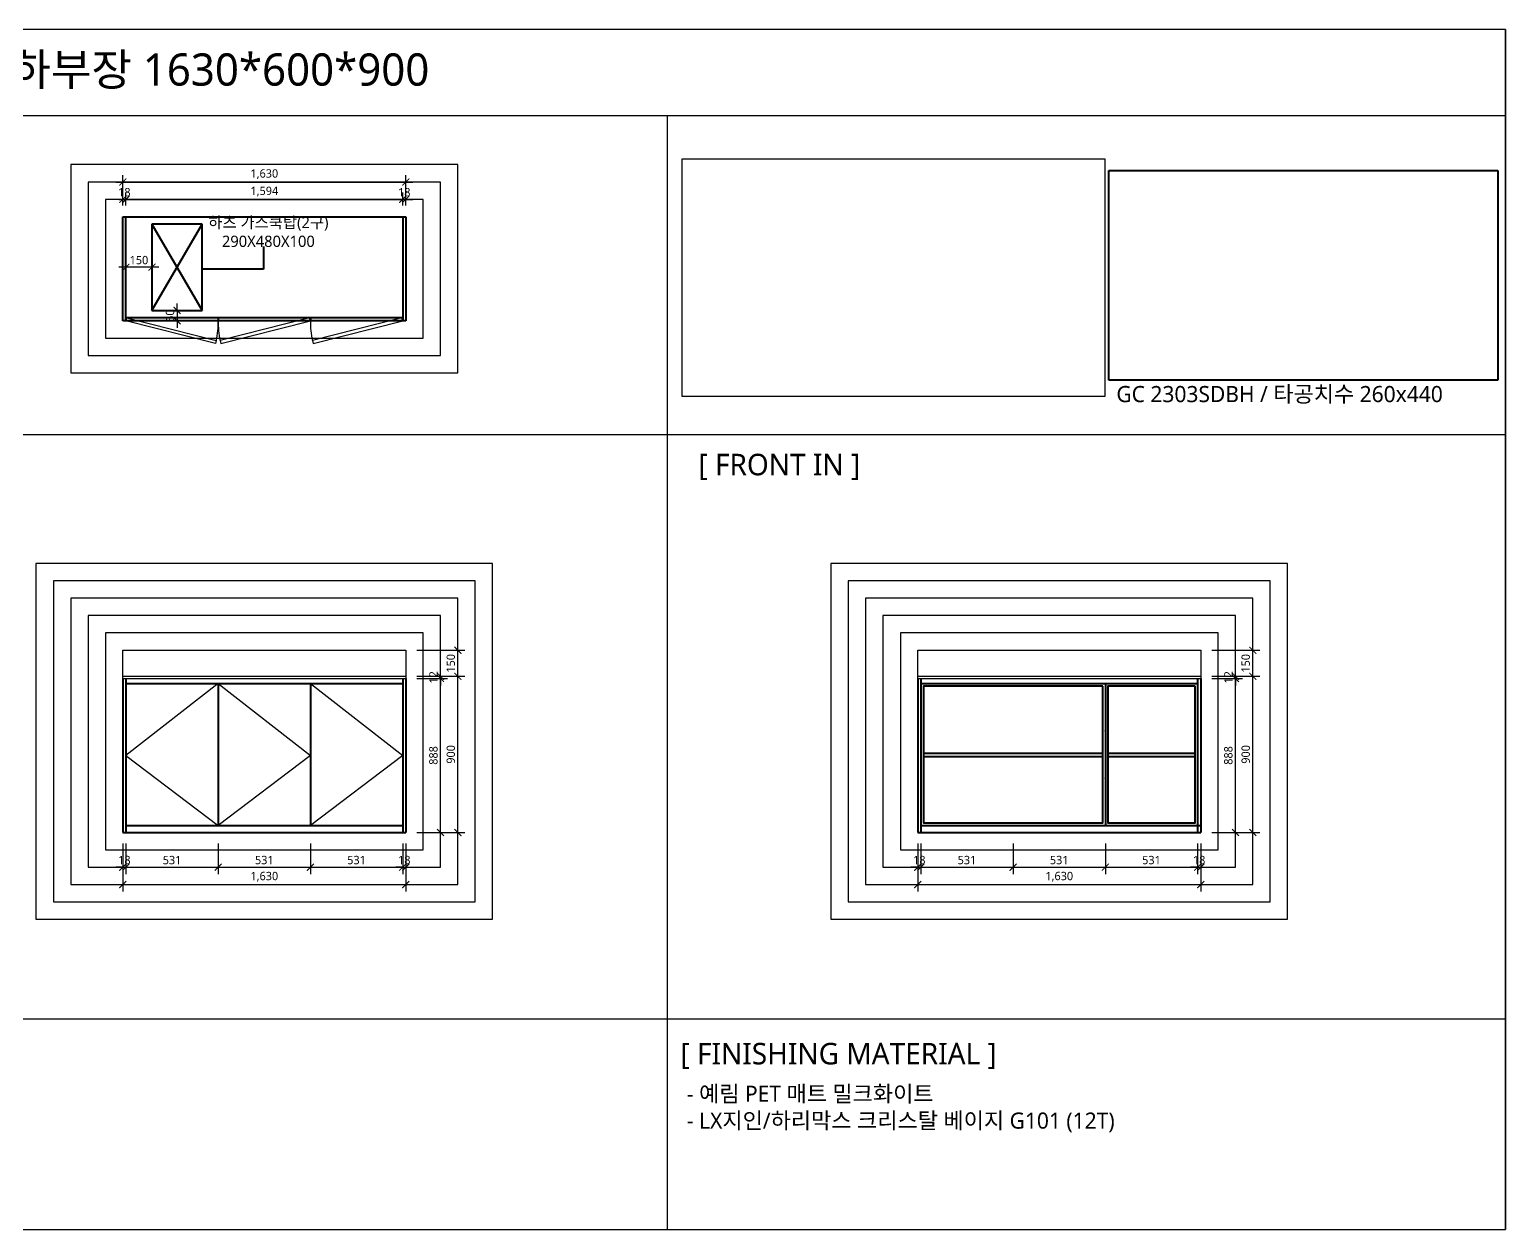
# Model space of a CAD drawing. Header units: millimetres. Extents: x 512 to 764439, y -71 to 559481.
# Drawn here: x 502046 to 510547, y 198562 to 205477 of the extents above; entities that cross this region are included whole.
import ezdxf

# ---------------------------------------------------------------- set-up
doc = ezdxf.new("R2010")
doc.units = ezdxf.units.MM
doc.header["$LTSCALE"] = 50
doc.linetypes.add('CENTER', pattern=[50.8, 31.75, -6.35, 6.35, -6.35])
doc.linetypes.add('DASHDOT', pattern=[1, 0.5, -0.25, 0, -0.25])
for name, color, linetype in [('#CENTER', 1, 'CENTER'), ('#FUR_제작', 6, 'Continuous'), ('#가전가구', 252, 'Continuous'), ('_R_F_WIN', 4, 'Continuous')]:
    doc.layers.add(name, color=color, linetype=linetype)
doc.layers.add('#Fur', color=6, linetype='Continuous', lineweight=40)
doc.styles.add('맑은 고딕', font='malgun.ttf')
doc.styles.add('맑은고딕', font='malgun.ttf')
doc.dimstyles.new('DIM-120', dxfattribs={"dimscale": 120, "dimtxt": 0.6, "dimasz": 0.8, "dimexe": 0.8, "dimexo": 0.8, "dimgap": 0.2, "dimtad": 1, "dimdec": 0, "dimlunit": 6, "dimtxsty": '맑은고딕', "dimblk": 'ARCHTICK', "dimcen": 1, "dimdle": 0.8, "dimclrd": 5, "dimclre": 5, "dimclrt": 4, "dimadec": 0, "dimazin": 0, "dimtfac": 1, "dimtdec": 0, "dimtix": 1, "dimtmove": 2, "dimatfit": 3, "dimldrblk": 'ARCHTICK', "dimfxl": 1, "dimtolj": 1, "dimtzin": 0, "dimarcsym": 0})
picture_1 = doc.add_image_def('image21.png', size_in_pixel=(1920, 1080))
picture_2 = doc.add_image_def('image35.png', size_in_pixel=(1450, 782))

# ---------------------------------------------------------------- blocks, each defined once
blk = doc.blocks.new('_ArchTick')
at = {"color": 0, "linetype": 'ByBlock', "const_width": 0.15}
blk.add_lwpolyline([(-0.5, -0.5), (0.5, 0.5)], dxfattribs=at)
blk = doc.blocks.new('*D515')
at = {"color": 5, "lineweight": -2, "transparency": 16777216}
for p, q in [((502791.3, 204107.4), (502561.3, 204107.4)), ((502601.3, 204171.4), (502601.3, 204147.4)), ((502751.3, 204171.4), (502751.3, 204147.4))]:
    blk.add_line(p, q, dxfattribs=at)
at = {"layer": 'Defpoints', "color": 0, "transparency": 16777216}
for p in [(502601.3, 204107.4), (502601.3, 204107.4), (502751.3, 204107.4)]:
    blk.add_point(p, dxfattribs=at)
at = {"color": 5, "lineweight": -2, "transparency": 16777216, "xscale": 40, "yscale": 40, "zscale": 40, "rotation": 180}
blk.add_blockref('_ArchTick', (502601.3, 204107.4), dxfattribs=at)
at = {"color": 5, "lineweight": -2, "transparency": 16777216, "xscale": 40, "yscale": 40, "zscale": 40}
blk.add_blockref('_ArchTick', (502751.3, 204107.4), dxfattribs=at)
at = {"color": 4, "transparency": 16777216, "insert": (502676.3, 204148.3), "char_height": 48, "attachment_point": 5, "style": '맑은고딕'}
blk.add_mtext('\\A1;150', dxfattribs=at)
blk = doc.blocks.new('*D516')
at = {"color": 5, "lineweight": -2, "transparency": 16777216}
for p, q in [((502896.3, 203858.4), (502896.3, 203898.4)), ((502896.3, 203858.4), (502896.3, 203798.4)), ((502960.3, 203858.4), (502936.3, 203858.4)), ((502896.3, 203798.4), (502896.3, 203758.4)), ((502960.3, 203798.4), (502936.3, 203798.4))]:
    blk.add_line(p, q, dxfattribs=at)
at = {"layer": 'Defpoints', "color": 0, "transparency": 16777216}
for p in [(502896.3, 203858.4), (502896.3, 203798.4), (502896.3, 203798.4)]:
    blk.add_point(p, dxfattribs=at)
at = {"color": 5, "lineweight": -2, "transparency": 16777216, "xscale": 40, "yscale": 40, "zscale": 40}
for p, rotation in [((502896.3, 203858.4), 270), ((502896.3, 203798.4), 90)]:
    blk.add_blockref('_ArchTick', p, dxfattribs=dict(at, rotation=rotation))
at = {"color": 4, "transparency": 16777216, "insert": (502855.5, 203828.4), "char_height": 48, "attachment_point": 5, "rotation": 90, "style": '맑은고딕'}
blk.add_mtext('\\A1;60', dxfattribs=at)
blk = doc.blocks.new('*D517')
at = {"color": 5, "lineweight": -2, "transparency": 16777216}
for p, q in [((502583.3, 204462.4), (502583.3, 204538.4)), ((502601.3, 204462.4), (502601.3, 204538.4)), ((502583.3, 204498.4), (502543.3, 204498.4)), ((502583.3, 204498.4), (502601.3, 204498.4)), ((502601.3, 204498.4), (502641.3, 204498.4))]:
    blk.add_line(p, q, dxfattribs=at)
at = {"layer": 'Defpoints', "color": 0, "transparency": 16777216}
for p in [(502601.3, 204498.4), (502583.3, 204398.4), (502601.3, 204398.4)]:
    blk.add_point(p, dxfattribs=at)
at = {"color": 5, "lineweight": -2, "transparency": 16777216, "xscale": 40, "yscale": 40, "zscale": 40}
blk.add_blockref('_ArchTick', (502583.3, 204498.4), dxfattribs=at)
at = {"color": 5, "lineweight": -2, "transparency": 16777216, "xscale": 40, "yscale": 40, "zscale": 40, "rotation": 180}
blk.add_blockref('_ArchTick', (502601.3, 204498.4), dxfattribs=at)
at = {"color": 4, "transparency": 16777216, "insert": (502592.3, 204539.3), "char_height": 48, "attachment_point": 5, "style": '맑은고딕'}
blk.add_mtext('\\A1;18', dxfattribs=at)
blk = doc.blocks.new('*D518')
at = {"color": 5, "lineweight": -2, "transparency": 16777216}
for p, q in [((502601.3, 204462.4), (502601.3, 204538.4)), ((504195.3, 204462.4), (504195.3, 204538.4)), ((502561.3, 204498.4), (504235.3, 204498.4))]:
    blk.add_line(p, q, dxfattribs=at)
at = {"layer": 'Defpoints', "color": 0, "transparency": 16777216}
for p in [(504195.3, 204498.4), (502601.3, 204398.4), (504195.3, 204398.4)]:
    blk.add_point(p, dxfattribs=at)
at = {"color": 5, "lineweight": -2, "transparency": 16777216, "xscale": 40, "yscale": 40, "zscale": 40, "rotation": 180}
blk.add_blockref('_ArchTick', (502601.3, 204498.4), dxfattribs=at)
at = {"color": 5, "lineweight": -2, "transparency": 16777216, "xscale": 40, "yscale": 40, "zscale": 40}
blk.add_blockref('_ArchTick', (504195.3, 204498.4), dxfattribs=at)
at = {"color": 4, "transparency": 16777216, "insert": (503398.3, 204543.4), "char_height": 48, "attachment_point": 5, "style": '맑은고딕'}
blk.add_mtext('\\A1;1,594', dxfattribs=at)
blk = doc.blocks.new('*D519')
at = {"color": 5, "lineweight": -2, "transparency": 16777216}
for p, q in [((504195.3, 204462.4), (504195.3, 204538.4)), ((504213.3, 204462.4), (504213.3, 204538.4)), ((504195.3, 204498.4), (504155.3, 204498.4)), ((504195.3, 204498.4), (504213.3, 204498.4)), ((504213.3, 204498.4), (504253.3, 204498.4))]:
    blk.add_line(p, q, dxfattribs=at)
at = {"layer": 'Defpoints', "color": 0, "transparency": 16777216}
for p in [(504213.3, 204498.4), (504195.3, 204398.4), (504213.3, 204398.4)]:
    blk.add_point(p, dxfattribs=at)
at = {"color": 5, "lineweight": -2, "transparency": 16777216, "xscale": 40, "yscale": 40, "zscale": 40}
blk.add_blockref('_ArchTick', (504195.3, 204498.4), dxfattribs=at)
at = {"color": 5, "lineweight": -2, "transparency": 16777216, "xscale": 40, "yscale": 40, "zscale": 40, "rotation": 180}
blk.add_blockref('_ArchTick', (504213.3, 204498.4), dxfattribs=at)
at = {"color": 4, "transparency": 16777216, "insert": (504204.3, 204539.3), "char_height": 48, "attachment_point": 5, "style": '맑은고딕'}
blk.add_mtext('\\A1;18', dxfattribs=at)
blk = doc.blocks.new('*D183')
at = {"color": 5, "lineweight": -2, "transparency": 16777216}
for p, q in [((502583.3, 204462.4), (502583.3, 204638.4)), ((504213.3, 204462.4), (504213.3, 204638.4)), ((502543.3, 204598.4), (504253.3, 204598.4))]:
    blk.add_line(p, q, dxfattribs=at)
at = {"layer": 'Defpoints', "color": 0, "transparency": 16777216}
for p in [(504213.3, 204598.4), (502583.3, 204398.4), (504213.3, 204398.4)]:
    blk.add_point(p, dxfattribs=at)
at = {"color": 5, "lineweight": -2, "transparency": 16777216, "xscale": 40, "yscale": 40, "zscale": 40, "rotation": 180}
blk.add_blockref('_ArchTick', (502583.3, 204598.4), dxfattribs=at)
at = {"color": 5, "lineweight": -2, "transparency": 16777216, "xscale": 40, "yscale": 40, "zscale": 40}
blk.add_blockref('_ArchTick', (504213.3, 204598.4), dxfattribs=at)
at = {"color": 4, "transparency": 16777216, "insert": (503398.3, 204643.4), "char_height": 48, "attachment_point": 5, "style": '맑은고딕'}
blk.add_mtext('\\A1;1,630', dxfattribs=at)
blk = doc.blocks.new('*D520')
at = {"color": 5, "lineweight": -2, "transparency": 16777216}
for p, q in [((502583.3, 200786.1), (502583.3, 200610.1)), ((502601.3, 200786.1), (502601.3, 200610.1)), ((502583.3, 200650.1), (502543.3, 200650.1)), ((502583.3, 200650.1), (502601.3, 200650.1)), ((502601.3, 200650.1), (502641.3, 200650.1))]:
    blk.add_line(p, q, dxfattribs=at)
at = {"layer": 'Defpoints', "color": 0, "transparency": 16777216}
for p in [(502583.3, 200850.1), (502601.3, 200850.1), (502601.3, 200650.1)]:
    blk.add_point(p, dxfattribs=at)
at = {"color": 5, "lineweight": -2, "transparency": 16777216, "xscale": 40, "yscale": 40, "zscale": 40}
blk.add_blockref('_ArchTick', (502583.3, 200650.1), dxfattribs=at)
at = {"color": 5, "lineweight": -2, "transparency": 16777216, "xscale": 40, "yscale": 40, "zscale": 40, "rotation": 180}
blk.add_blockref('_ArchTick', (502601.3, 200650.1), dxfattribs=at)
at = {"color": 4, "transparency": 16777216, "insert": (502592.3, 200691), "char_height": 48, "attachment_point": 5, "style": '맑은고딕'}
blk.add_mtext('\\A1;18', dxfattribs=at)
blk = doc.blocks.new('*D184')
at = {"color": 5, "lineweight": -2, "transparency": 16777216}
for p, q in [((502601.3, 200786.1), (502601.3, 200610.1)), ((503132.6, 200786.1), (503132.6, 200610.1)), ((502561.3, 200650.1), (503172.6, 200650.1))]:
    blk.add_line(p, q, dxfattribs=at)
at = {"layer": 'Defpoints', "color": 0, "transparency": 16777216}
for p in [(502601.3, 200850.1), (503132.6, 200850.1), (503132.6, 200650.1)]:
    blk.add_point(p, dxfattribs=at)
at = {"color": 5, "lineweight": -2, "transparency": 16777216, "xscale": 40, "yscale": 40, "zscale": 40, "rotation": 180}
blk.add_blockref('_ArchTick', (502601.3, 200650.1), dxfattribs=at)
at = {"color": 5, "lineweight": -2, "transparency": 16777216, "xscale": 40, "yscale": 40, "zscale": 40}
blk.add_blockref('_ArchTick', (503132.6, 200650.1), dxfattribs=at)
at = {"color": 4, "transparency": 16777216, "insert": (502867, 200691), "char_height": 48, "attachment_point": 5, "style": '맑은고딕'}
blk.add_mtext('\\A1;531', dxfattribs=at)
blk = doc.blocks.new('*D185')
at = {"color": 5, "lineweight": -2, "transparency": 16777216}
for p, q in [((503132.6, 200786.1), (503132.6, 200610.1)), ((503664, 200786.1), (503664, 200610.1)), ((503092.6, 200650.1), (503704, 200650.1))]:
    blk.add_line(p, q, dxfattribs=at)
at = {"layer": 'Defpoints', "color": 0, "transparency": 16777216}
for p in [(503132.6, 200850.1), (503664, 200850.1), (503664, 200650.1)]:
    blk.add_point(p, dxfattribs=at)
at = {"color": 5, "lineweight": -2, "transparency": 16777216, "xscale": 40, "yscale": 40, "zscale": 40, "rotation": 180}
blk.add_blockref('_ArchTick', (503132.6, 200650.1), dxfattribs=at)
at = {"color": 5, "lineweight": -2, "transparency": 16777216, "xscale": 40, "yscale": 40, "zscale": 40}
blk.add_blockref('_ArchTick', (503664, 200650.1), dxfattribs=at)
at = {"color": 4, "transparency": 16777216, "insert": (503398.3, 200691), "char_height": 48, "attachment_point": 5, "style": '맑은고딕'}
blk.add_mtext('\\A1;531', dxfattribs=at)
blk = doc.blocks.new('*D521')
at = {"color": 5, "lineweight": -2, "transparency": 16777216}
for p, q in [((503664, 200786.1), (503664, 200610.1)), ((504195.3, 200786.1), (504195.3, 200610.1)), ((503624, 200650.1), (504235.3, 200650.1))]:
    blk.add_line(p, q, dxfattribs=at)
at = {"layer": 'Defpoints', "color": 0, "transparency": 16777216}
for p in [(503664, 200850.1), (504195.3, 200850.1), (504195.3, 200650.1)]:
    blk.add_point(p, dxfattribs=at)
at = {"color": 5, "lineweight": -2, "transparency": 16777216, "xscale": 40, "yscale": 40, "zscale": 40, "rotation": 180}
blk.add_blockref('_ArchTick', (503664, 200650.1), dxfattribs=at)
at = {"color": 5, "lineweight": -2, "transparency": 16777216, "xscale": 40, "yscale": 40, "zscale": 40}
blk.add_blockref('_ArchTick', (504195.3, 200650.1), dxfattribs=at)
at = {"color": 4, "transparency": 16777216, "insert": (503929.6, 200691), "char_height": 48, "attachment_point": 5, "style": '맑은고딕'}
blk.add_mtext('\\A1;531', dxfattribs=at)
blk = doc.blocks.new('*D522')
at = {"color": 5, "lineweight": -2, "transparency": 16777216}
for p, q in [((504195.3, 200786.1), (504195.3, 200610.1)), ((504213.3, 200786.1), (504213.3, 200610.1)), ((504195.3, 200650.1), (504155.3, 200650.1)), ((504195.3, 200650.1), (504213.3, 200650.1)), ((504213.3, 200650.1), (504253.3, 200650.1))]:
    blk.add_line(p, q, dxfattribs=at)
at = {"layer": 'Defpoints', "color": 0, "transparency": 16777216}
for p in [(504195.3, 200850.1), (504213.3, 200850.1), (504213.3, 200650.1)]:
    blk.add_point(p, dxfattribs=at)
at = {"color": 5, "lineweight": -2, "transparency": 16777216, "xscale": 40, "yscale": 40, "zscale": 40}
blk.add_blockref('_ArchTick', (504195.3, 200650.1), dxfattribs=at)
at = {"color": 5, "lineweight": -2, "transparency": 16777216, "xscale": 40, "yscale": 40, "zscale": 40, "rotation": 180}
blk.add_blockref('_ArchTick', (504213.3, 200650.1), dxfattribs=at)
at = {"color": 4, "transparency": 16777216, "insert": (504204.3, 200691), "char_height": 48, "attachment_point": 5, "style": '맑은고딕'}
blk.add_mtext('\\A1;18', dxfattribs=at)
blk = doc.blocks.new('*D186')
at = {"color": 5, "lineweight": -2, "transparency": 16777216}
for p, q in [((502583.3, 200786.1), (502583.3, 200510.1)), ((504213.3, 200786.1), (504213.3, 200510.1)), ((502543.3, 200550.1), (504253.3, 200550.1))]:
    blk.add_line(p, q, dxfattribs=at)
at = {"layer": 'Defpoints', "color": 0, "transparency": 16777216}
for p in [(502583.3, 200850.1), (504213.3, 200850.1), (504213.3, 200550.1)]:
    blk.add_point(p, dxfattribs=at)
at = {"color": 5, "lineweight": -2, "transparency": 16777216, "xscale": 40, "yscale": 40, "zscale": 40, "rotation": 180}
blk.add_blockref('_ArchTick', (502583.3, 200550.1), dxfattribs=at)
at = {"color": 5, "lineweight": -2, "transparency": 16777216, "xscale": 40, "yscale": 40, "zscale": 40}
blk.add_blockref('_ArchTick', (504213.3, 200550.1), dxfattribs=at)
at = {"color": 4, "transparency": 16777216, "insert": (503398.3, 200595), "char_height": 48, "attachment_point": 5, "style": '맑은고딕'}
blk.add_mtext('\\A1;1,630', dxfattribs=at)
blk = doc.blocks.new('*D523')
at = {"color": 5, "lineweight": -2, "transparency": 16777216}
for p, q in [((504277.3, 201738.1), (504453.3, 201738.1)), ((504413.3, 200810.1), (504413.3, 201778.1)), ((504277.3, 200850.1), (504453.3, 200850.1))]:
    blk.add_line(p, q, dxfattribs=at)
at = {"layer": 'Defpoints', "color": 0, "transparency": 16777216}
for p in [(504213.3, 201738.1), (504413.3, 201738.1), (504213.3, 200850.1)]:
    blk.add_point(p, dxfattribs=at)
at = {"color": 5, "lineweight": -2, "transparency": 16777216, "xscale": 40, "yscale": 40, "zscale": 40}
for p, rotation in [((504413.3, 201738.1), 90), ((504413.3, 200850.1), 270)]:
    blk.add_blockref('_ArchTick', p, dxfattribs=dict(at, rotation=rotation))
at = {"color": 4, "transparency": 16777216, "insert": (504372.5, 201294.1), "char_height": 48, "attachment_point": 5, "rotation": 90, "style": '맑은고딕'}
blk.add_mtext('\\A1;888', dxfattribs=at)
blk = doc.blocks.new('*D524')
at = {"color": 5, "lineweight": -2, "transparency": 16777216}
for p, q in [((504277.3, 201750.1), (504453.3, 201750.1)), ((504277.3, 201738.1), (504453.3, 201738.1)), ((504413.3, 201750.1), (504413.3, 201790.1)), ((504413.3, 201738.1), (504413.3, 201750.1)), ((504413.3, 201738.1), (504413.3, 201698.1))]:
    blk.add_line(p, q, dxfattribs=at)
at = {"layer": 'Defpoints', "color": 0, "transparency": 16777216}
for p in [(504213.3, 201750.1), (504213.3, 201738.1), (504413.3, 201750.1)]:
    blk.add_point(p, dxfattribs=at)
at = {"color": 5, "lineweight": -2, "transparency": 16777216, "xscale": 40, "yscale": 40, "zscale": 40}
for p, rotation in [((504413.3, 201750.1), 270), ((504413.3, 201738.1), 90)]:
    blk.add_blockref('_ArchTick', p, dxfattribs=dict(at, rotation=rotation))
at = {"color": 4, "transparency": 16777216, "insert": (504372.8, 201744.1), "char_height": 48, "attachment_point": 5, "rotation": 90, "style": '맑은고딕'}
blk.add_mtext('\\A1;12', dxfattribs=at)
blk = doc.blocks.new('*D187')
at = {"color": 5, "lineweight": -2, "transparency": 16777216}
for p, q in [((504277.3, 201750.1), (504553.3, 201750.1)), ((504513.3, 200810.1), (504513.3, 201790.1)), ((504277.3, 200850.1), (504553.3, 200850.1))]:
    blk.add_line(p, q, dxfattribs=at)
at = {"layer": 'Defpoints', "color": 0, "transparency": 16777216}
for p in [(504213.3, 201750.1), (504513.3, 201750.1), (504213.3, 200850.1)]:
    blk.add_point(p, dxfattribs=at)
at = {"color": 5, "lineweight": -2, "transparency": 16777216, "xscale": 40, "yscale": 40, "zscale": 40}
for p, rotation in [((504513.3, 201750.1), 90), ((504513.3, 200850.1), 270)]:
    blk.add_blockref('_ArchTick', p, dxfattribs=dict(at, rotation=rotation))
at = {"color": 4, "transparency": 16777216, "insert": (504472.5, 201300.1), "char_height": 48, "attachment_point": 5, "rotation": 90, "style": '맑은고딕'}
blk.add_mtext('\\A1;900', dxfattribs=at)
blk = doc.blocks.new('*D188')
at = {"color": 5, "lineweight": -2, "transparency": 16777216}
for p, q in [((504277.3, 201900.1), (504553.3, 201900.1)), ((504513.3, 201710.1), (504513.3, 201940.1)), ((504277.3, 201750.1), (504553.3, 201750.1))]:
    blk.add_line(p, q, dxfattribs=at)
at = {"layer": 'Defpoints', "color": 0, "transparency": 16777216}
for p in [(504213.3, 201900.1), (504513.3, 201900.1), (504213.3, 201750.1)]:
    blk.add_point(p, dxfattribs=at)
at = {"color": 5, "lineweight": -2, "transparency": 16777216, "xscale": 40, "yscale": 40, "zscale": 40}
for p, rotation in [((504513.3, 201900.1), 90), ((504513.3, 201750.1), 270)]:
    blk.add_blockref('_ArchTick', p, dxfattribs=dict(at, rotation=rotation))
at = {"color": 4, "transparency": 16777216, "insert": (504472.4, 201825.1), "char_height": 48, "attachment_point": 5, "rotation": 90, "style": '맑은고딕'}
blk.add_mtext('\\A1;150', dxfattribs=at)
blk = doc.blocks.new('*D525')
at = {"color": 5, "lineweight": -2, "transparency": 16777216}
for p, q in [((507161.7, 200786.1), (507161.7, 200610.1)), ((507179.7, 200786.1), (507179.7, 200610.1)), ((507161.7, 200650.1), (507121.7, 200650.1)), ((507161.7, 200650.1), (507179.7, 200650.1)), ((507179.7, 200650.1), (507219.7, 200650.1))]:
    blk.add_line(p, q, dxfattribs=at)
at = {"layer": 'Defpoints', "color": 0, "transparency": 16777216}
for p in [(507161.7, 200850.1), (507179.7, 200850.1), (507179.7, 200650.1)]:
    blk.add_point(p, dxfattribs=at)
at = {"color": 5, "lineweight": -2, "transparency": 16777216, "xscale": 40, "yscale": 40, "zscale": 40}
blk.add_blockref('_ArchTick', (507161.7, 200650.1), dxfattribs=at)
at = {"color": 5, "lineweight": -2, "transparency": 16777216, "xscale": 40, "yscale": 40, "zscale": 40, "rotation": 180}
blk.add_blockref('_ArchTick', (507179.7, 200650.1), dxfattribs=at)
at = {"color": 4, "transparency": 16777216, "insert": (507170.7, 200691), "char_height": 48, "attachment_point": 5, "style": '맑은고딕'}
blk.add_mtext('\\A1;18', dxfattribs=at)
blk = doc.blocks.new('*D190')
at = {"color": 5, "lineweight": -2, "transparency": 16777216}
for p, q in [((507179.7, 200786.1), (507179.7, 200610.1)), ((507711, 200786.1), (507711, 200610.1)), ((507139.7, 200650.1), (507751, 200650.1))]:
    blk.add_line(p, q, dxfattribs=at)
at = {"layer": 'Defpoints', "color": 0, "transparency": 16777216}
for p in [(507179.7, 200850.1), (507711, 200850.1), (507711, 200650.1)]:
    blk.add_point(p, dxfattribs=at)
at = {"color": 5, "lineweight": -2, "transparency": 16777216, "xscale": 40, "yscale": 40, "zscale": 40, "rotation": 180}
blk.add_blockref('_ArchTick', (507179.7, 200650.1), dxfattribs=at)
at = {"color": 5, "lineweight": -2, "transparency": 16777216, "xscale": 40, "yscale": 40, "zscale": 40}
blk.add_blockref('_ArchTick', (507711, 200650.1), dxfattribs=at)
at = {"color": 4, "transparency": 16777216, "insert": (507445.4, 200691), "char_height": 48, "attachment_point": 5, "style": '맑은고딕'}
blk.add_mtext('\\A1;531', dxfattribs=at)
blk = doc.blocks.new('*D191')
at = {"color": 5, "lineweight": -2, "transparency": 16777216}
for p, q in [((507711, 200786.1), (507711, 200610.1)), ((508242.4, 200786.1), (508242.4, 200610.1)), ((507671, 200650.1), (508282.4, 200650.1))]:
    blk.add_line(p, q, dxfattribs=at)
at = {"layer": 'Defpoints', "color": 0, "transparency": 16777216}
for p in [(507711, 200850.1), (508242.4, 200850.1), (508242.4, 200650.1)]:
    blk.add_point(p, dxfattribs=at)
at = {"color": 5, "lineweight": -2, "transparency": 16777216, "xscale": 40, "yscale": 40, "zscale": 40, "rotation": 180}
blk.add_blockref('_ArchTick', (507711, 200650.1), dxfattribs=at)
at = {"color": 5, "lineweight": -2, "transparency": 16777216, "xscale": 40, "yscale": 40, "zscale": 40}
blk.add_blockref('_ArchTick', (508242.4, 200650.1), dxfattribs=at)
at = {"color": 4, "transparency": 16777216, "insert": (507976.7, 200691), "char_height": 48, "attachment_point": 5, "style": '맑은고딕'}
blk.add_mtext('\\A1;531', dxfattribs=at)
blk = doc.blocks.new('*D540')
at = {"color": 5, "lineweight": -2, "transparency": 16777216}
for p, q in [((508242.4, 200786.1), (508242.4, 200610.1)), ((508773.7, 200786.1), (508773.7, 200610.1)), ((508202.4, 200650.1), (508813.7, 200650.1))]:
    blk.add_line(p, q, dxfattribs=at)
at = {"layer": 'Defpoints', "color": 0, "transparency": 16777216}
for p in [(508242.4, 200850.1), (508773.7, 200850.1), (508773.7, 200650.1)]:
    blk.add_point(p, dxfattribs=at)
at = {"color": 5, "lineweight": -2, "transparency": 16777216, "xscale": 40, "yscale": 40, "zscale": 40, "rotation": 180}
blk.add_blockref('_ArchTick', (508242.4, 200650.1), dxfattribs=at)
at = {"color": 5, "lineweight": -2, "transparency": 16777216, "xscale": 40, "yscale": 40, "zscale": 40}
blk.add_blockref('_ArchTick', (508773.7, 200650.1), dxfattribs=at)
at = {"color": 4, "transparency": 16777216, "insert": (508508, 200691), "char_height": 48, "attachment_point": 5, "style": '맑은고딕'}
blk.add_mtext('\\A1;531', dxfattribs=at)
blk = doc.blocks.new('*D541')
at = {"color": 5, "lineweight": -2, "transparency": 16777216}
for p, q in [((508773.7, 200786.1), (508773.7, 200610.1)), ((508791.7, 200786.1), (508791.7, 200610.1)), ((508773.7, 200650.1), (508733.7, 200650.1)), ((508773.7, 200650.1), (508791.7, 200650.1)), ((508791.7, 200650.1), (508831.7, 200650.1))]:
    blk.add_line(p, q, dxfattribs=at)
at = {"layer": 'Defpoints', "color": 0, "transparency": 16777216}
for p in [(508773.7, 200850.1), (508791.7, 200850.1), (508791.7, 200650.1)]:
    blk.add_point(p, dxfattribs=at)
at = {"color": 5, "lineweight": -2, "transparency": 16777216, "xscale": 40, "yscale": 40, "zscale": 40}
blk.add_blockref('_ArchTick', (508773.7, 200650.1), dxfattribs=at)
at = {"color": 5, "lineweight": -2, "transparency": 16777216, "xscale": 40, "yscale": 40, "zscale": 40, "rotation": 180}
blk.add_blockref('_ArchTick', (508791.7, 200650.1), dxfattribs=at)
at = {"color": 4, "transparency": 16777216, "insert": (508782.7, 200691), "char_height": 48, "attachment_point": 5, "style": '맑은고딕'}
blk.add_mtext('\\A1;18', dxfattribs=at)
blk = doc.blocks.new('*D192')
at = {"color": 5, "lineweight": -2, "transparency": 16777216}
for p, q in [((507161.7, 200786.1), (507161.7, 200510.1)), ((508791.7, 200786.1), (508791.7, 200510.1)), ((507121.7, 200550.1), (508831.7, 200550.1))]:
    blk.add_line(p, q, dxfattribs=at)
at = {"layer": 'Defpoints', "color": 0, "transparency": 16777216}
for p in [(507161.7, 200850.1), (508791.7, 200850.1), (508791.7, 200550.1)]:
    blk.add_point(p, dxfattribs=at)
at = {"color": 5, "lineweight": -2, "transparency": 16777216, "xscale": 40, "yscale": 40, "zscale": 40, "rotation": 180}
blk.add_blockref('_ArchTick', (507161.7, 200550.1), dxfattribs=at)
at = {"color": 5, "lineweight": -2, "transparency": 16777216, "xscale": 40, "yscale": 40, "zscale": 40}
blk.add_blockref('_ArchTick', (508791.7, 200550.1), dxfattribs=at)
at = {"color": 4, "transparency": 16777216, "insert": (507976.7, 200595), "char_height": 48, "attachment_point": 5, "style": '맑은고딕'}
blk.add_mtext('\\A1;1,630', dxfattribs=at)
blk = doc.blocks.new('*D542')
at = {"color": 5, "lineweight": -2, "transparency": 16777216}
for p, q in [((508855.7, 201738.1), (509031.7, 201738.1)), ((508991.7, 200810.1), (508991.7, 201778.1)), ((508855.7, 200850.1), (509031.7, 200850.1))]:
    blk.add_line(p, q, dxfattribs=at)
at = {"layer": 'Defpoints', "color": 0, "transparency": 16777216}
for p in [(508791.7, 201738.1), (508991.7, 201738.1), (508791.7, 200850.1)]:
    blk.add_point(p, dxfattribs=at)
at = {"color": 5, "lineweight": -2, "transparency": 16777216, "xscale": 40, "yscale": 40, "zscale": 40}
for p, rotation in [((508991.7, 201738.1), 90), ((508991.7, 200850.1), 270)]:
    blk.add_blockref('_ArchTick', p, dxfattribs=dict(at, rotation=rotation))
at = {"color": 4, "transparency": 16777216, "insert": (508950.9, 201294.1), "char_height": 48, "attachment_point": 5, "rotation": 90, "style": '맑은고딕'}
blk.add_mtext('\\A1;888', dxfattribs=at)
blk = doc.blocks.new('*D543')
at = {"color": 5, "lineweight": -2, "transparency": 16777216}
for p, q in [((508855.7, 201750.1), (509031.7, 201750.1)), ((508855.7, 201738.1), (509031.7, 201738.1)), ((508991.7, 201750.1), (508991.7, 201790.1)), ((508991.7, 201738.1), (508991.7, 201750.1)), ((508991.7, 201738.1), (508991.7, 201698.1))]:
    blk.add_line(p, q, dxfattribs=at)
at = {"layer": 'Defpoints', "color": 0, "transparency": 16777216}
for p in [(508791.7, 201750.1), (508791.7, 201738.1), (508991.7, 201750.1)]:
    blk.add_point(p, dxfattribs=at)
at = {"color": 5, "lineweight": -2, "transparency": 16777216, "xscale": 40, "yscale": 40, "zscale": 40}
for p, rotation in [((508991.7, 201750.1), 270), ((508991.7, 201738.1), 90)]:
    blk.add_blockref('_ArchTick', p, dxfattribs=dict(at, rotation=rotation))
at = {"color": 4, "transparency": 16777216, "insert": (508951.2, 201744.1), "char_height": 48, "attachment_point": 5, "rotation": 90, "style": '맑은고딕'}
blk.add_mtext('\\A1;12', dxfattribs=at)
blk = doc.blocks.new('*D193')
at = {"color": 5, "lineweight": -2, "transparency": 16777216}
for p, q in [((508855.7, 201750.1), (509131.7, 201750.1)), ((509091.7, 200810.1), (509091.7, 201790.1)), ((508855.7, 200850.1), (509131.7, 200850.1))]:
    blk.add_line(p, q, dxfattribs=at)
at = {"layer": 'Defpoints', "color": 0, "transparency": 16777216}
for p in [(508791.7, 201750.1), (509091.7, 201750.1), (508791.7, 200850.1)]:
    blk.add_point(p, dxfattribs=at)
at = {"color": 5, "lineweight": -2, "transparency": 16777216, "xscale": 40, "yscale": 40, "zscale": 40}
for p, rotation in [((509091.7, 201750.1), 90), ((509091.7, 200850.1), 270)]:
    blk.add_blockref('_ArchTick', p, dxfattribs=dict(at, rotation=rotation))
at = {"color": 4, "transparency": 16777216, "insert": (509050.9, 201300.1), "char_height": 48, "attachment_point": 5, "rotation": 90, "style": '맑은고딕'}
blk.add_mtext('\\A1;900', dxfattribs=at)
blk = doc.blocks.new('*D194')
at = {"color": 5, "lineweight": -2, "transparency": 16777216}
for p, q in [((508855.7, 201900.1), (509131.7, 201900.1)), ((509091.7, 201710.1), (509091.7, 201940.1)), ((508855.7, 201750.1), (509131.7, 201750.1))]:
    blk.add_line(p, q, dxfattribs=at)
at = {"layer": 'Defpoints', "color": 0, "transparency": 16777216}
for p in [(508791.7, 201900.1), (509091.7, 201900.1), (508791.7, 201750.1)]:
    blk.add_point(p, dxfattribs=at)
at = {"color": 5, "lineweight": -2, "transparency": 16777216, "xscale": 40, "yscale": 40, "zscale": 40}
for p, rotation in [((509091.7, 201900.1), 90), ((509091.7, 201750.1), 270)]:
    blk.add_blockref('_ArchTick', p, dxfattribs=dict(at, rotation=rotation))
at = {"color": 4, "transparency": 16777216, "insert": (509050.8, 201825.1), "char_height": 48, "attachment_point": 5, "rotation": 90, "style": '맑은고딕'}
blk.add_mtext('\\A1;150', dxfattribs=at)

msp = doc.modelspace()

# ---------------------------------------------------------------- linework, layer by layer
at = {"layer": '#CENTER', "linetype": 'DASHDOT', "ltscale": 50}
for p, q in [((503132.63213981, 201708.08242204), (502601.29880648, 201294.08242204)), ((503132.63213981, 201708.08242204), (503663.96547314, 201294.08242204)), ((503663.96547314, 201708.08242204), (504195.29880648, 201294.08242204)), ((502601.29880648, 201294.08242204), (503132.63213981, 200890.08242204)), ((503663.96547314, 201294.08242204), (503132.63213981, 200890.08242204)), ((504195.29880648, 201294.08242204), (503663.96547314, 200890.08242204))]:
    msp.add_line(p, q, dxfattribs=at)
at = {"layer": '#Fur', "ltscale": 2}
for p, q in [((502583.29880648, 204398.40317004), (504213.29880648, 204398.40317004)), ((502583.29880648, 203798.40317004), (502583.29880648, 204398.40317004)), ((502601.29880648, 203798.40317004), (502601.29880648, 204398.40317004)), ((504195.29880648, 204398.40317004), (504195.29880648, 203798.40317004)), ((504213.29880648, 204398.40317004), (504213.29880648, 203798.40317004)), ((504213.29880648, 203798.40317004), (502583.29880648, 203798.40317004)), ((504195.29880648, 203816.40317004), (502601.29880648, 203816.40317004)), ((503132.63213981, 203816.40317004), (503132.63213981, 203816.40317004)), ((503132.63213981, 203816.40317004), (503132.63213981, 203798.40317004)), ((503663.96547314, 203816.40317004), (503663.96547314, 203798.40317004)), ((502583.29880648, 201738.08242204), (502583.29880648, 200850.08242204)), ((502601.29880648, 201738.08242204), (502601.29880648, 200850.08242204)), ((504195.29880648, 201738.08242204), (504195.29880648, 200850.08242204)), ((504213.29880648, 201738.08242204), (504213.29880648, 200850.08242204)), ((507161.68340593, 201738.08242204), (507161.68340593, 200850.08242204)), ((507179.68340593, 201738.08242204), (507179.68340593, 200850.08242204)), ((508773.68340593, 201738.08242204), (508773.68340593, 200850.08242204)), ((508791.68340593, 201738.08242204), (508791.68340593, 200850.08242204)), ((502601.29880648, 201708.08242204), (504195.29880648, 201708.08242204)), ((503132.63213981, 201708.08242204), (503132.63213981, 200890.08242204)), ((503663.96547314, 201708.08242204), (503663.96547314, 200890.08242204)), ((507179.68340593, 201708.08242204), (508773.68340593, 201708.08242204)), ((508242.3500726, 201708.08242204), (508242.3500726, 200890.08242204)), ((502601.29880648, 200890.08242204), (504195.29880648, 200890.08242204)), ((507179.68340593, 200890.08242204), (508791.68340593, 200890.08242204)), ((502583.29880648, 200850.08242204), (504213.29880648, 200850.08242204)), ((507161.68340593, 200850.08242204), (508791.68340593, 200850.08242204))]:
    msp.add_line(p, q, dxfattribs=at)
at = {"layer": '#Fur', "color": 223, "ltscale": 2}
for p, q in [((503041.29880648, 204356.40317004), (502751.29880648, 204356.40317004)), ((502751.29880648, 204356.40317004), (502751.29880648, 203858.40317004)), ((502751.29880648, 203858.40317004), (503041.29880648, 204356.40317004)), ((502751.29880648, 204356.40317004), (503041.29880648, 203858.40317004)), ((503041.29880648, 203858.40317004), (503041.29880648, 204356.40317004)), ((503394.21647939, 204226.75139152), (503394.21647939, 204095.59891633)), ((503394.21647939, 204095.59891633), (503041.29880648, 204095.59891633)), ((502751.29880648, 203858.40317004), (503041.29880648, 203858.40317004)), ((507194.68340593, 201308.1159897), (508227.3500726, 201308.1159897)), ((508257.3500726, 201308.1159897), (508758.68340593, 201308.1159897)), ((507194.68340593, 201288.1159897), (508227.3500726, 201288.1159897)), ((508257.3500726, 201288.1159897), (508758.68340593, 201288.1159897))]:
    msp.add_line(p, q, dxfattribs=at)
for points in [[(508227.3500726, 201693.08242204), (507194.68340593, 201693.08242204), (507194.68340593, 200905.08242204), (508227.3500726, 200905.08242204)], [(508758.68340593, 201693.08242204), (508257.3500726, 201693.08242204), (508257.3500726, 200905.08242204), (508758.68340593, 200905.08242204)]]:
    msp.add_lwpolyline(points, close=True, dxfattribs=at)
at = {"layer": '#Fur'}
for p in [(503132.63213981, 203816.40317004), (503663.96547314, 203816.40317004), (508242.3500726, 201435.41575537), (508242.3500726, 201162.7490887)]:
    msp.add_point(p, dxfattribs=at)
at = {"layer": '#FUR_제작', "color": 4}
for p, q in [((502583.29880648, 201900.08242204), (504213.29880648, 201900.08242204)), ((502583.29880648, 201738.08242204), (502583.29880648, 201900.08242204)), ((504213.29880648, 201900.08242204), (504213.29880648, 201738.08242204)), ((507161.68340593, 201900.08242204), (508791.68340593, 201900.08242204)), ((507161.68340593, 201738.08242204), (507161.68340593, 201900.08242204)), ((508791.68340593, 201900.08242204), (508791.68340593, 201738.08242204)), ((502583.29880648, 201750.08242204), (504213.29880648, 201750.08242204)), ((502583.29880648, 201738.08242204), (504213.29880648, 201738.08242204)), ((507161.68340593, 201750.08242204), (508791.68340593, 201750.08242204)), ((507161.68340593, 201738.08242204), (508791.68340593, 201738.08242204))]:
    msp.add_line(p, q, dxfattribs=at)
at = {"layer": '#FUR_제작', "color": 252}
for points in [[(502605.95754929, 203815.78983492), (503121.48158362, 203684.38807839), (503116.82284081, 203667.00141351), (502601.29880648, 203798.40317004)], [(503659.30673033, 203815.78983492), (503143.782696, 203684.38807839), (503148.44143881, 203667.00141351), (503663.96547314, 203798.40317004)], [(504190.64006367, 203815.78983492), (503675.11602933, 203684.38807839), (503679.77477214, 203667.00141351), (504195.29880648, 203798.40317004)]]:
    msp.add_lwpolyline(points, close=True, dxfattribs=at)
for centre, start, end in [((502648.32384549, 203788.21521027), 347.6234900789, 1.2051022529), ((503616.94043414, 203788.21521027), 178.7948977471, 192.3765099211), ((504148.27376747, 203788.21521027), 178.7948977471, 192.3765099211)]:
    msp.add_arc(centre, 484.41543996, start, end, dxfattribs=at)
msp.add_lwpolyline([(510546.90081648, 205477.23742613), (500805.9741589, 205477.23742613), (500805.9741589, 198562.49294258), (510546.90081648, 198562.49294258)], close=True)
for points in [[(505721.18346155, 198562.49294258), (505721.18346155, 204981.98765498)], [(500805.9741589, 203143.75041764), (510546.90081648, 203143.75041764)], [(500805.9741589, 199775.48878036), (510546.90081648, 199775.48878036)]]:
    msp.add_lwpolyline(points)
at = {"layer": '_R_F_WIN', "color": 7}
msp.add_line((510546.90081648, 205477.23742613), (510546.90081648, 198562.49294258), dxfattribs=at)
msp.add_lwpolyline([(510546.90081648, 205477.23742613), (500805.9741589, 205477.23742613), (500805.9741589, 204981.98765498), (510546.90081648, 204981.98765498)], dxfattribs=at)
at = {"layer": 'Defpoints', "color": 253, "true_color": 0x9898cc}
for points in [[(504513.29880648, 204698.40317004), (502283.29880648, 204698.40317004), (502283.29880648, 203498.40317004), (504513.29880648, 203498.40317004)], [(504413.29880648, 204598.40317004), (502383.29880648, 204598.40317004), (502383.29880648, 203598.40317004), (504413.29880648, 203598.40317004)], [(504313.29880648, 204498.40317004), (502483.29880648, 204498.40317004), (502483.29880648, 203698.40317004), (504313.29880648, 203698.40317004)], [(504713.29880648, 202400.08242204), (502083.29880648, 202400.08242204), (502083.29880648, 200350.08242204), (504713.29880648, 200350.08242204)], [(509291.68340593, 202400.08242204), (506661.68340593, 202400.08242204), (506661.68340593, 200350.08242204), (509291.68340593, 200350.08242204)], [(504613.29880648, 202300.08242204), (502183.29880648, 202300.08242204), (502183.29880648, 200450.08242204), (504613.29880648, 200450.08242204)], [(509191.68340593, 202300.08242204), (506761.68340593, 202300.08242204), (506761.68340593, 200450.08242204), (509191.68340593, 200450.08242204)], [(504513.29880648, 202200.08242204), (502283.29880648, 202200.08242204), (502283.29880648, 200550.08242204), (504513.29880648, 200550.08242204)], [(509091.68340593, 202200.08242204), (506861.68340593, 202200.08242204), (506861.68340593, 200550.08242204), (509091.68340593, 200550.08242204)], [(504413.29880648, 202100.08242204), (502383.29880648, 202100.08242204), (502383.29880648, 200650.08242204), (504413.29880648, 200650.08242204)], [(508991.68340593, 202100.08242204), (506961.68340593, 202100.08242204), (506961.68340593, 200650.08242204), (508991.68340593, 200650.08242204)], [(504313.29880648, 202000.08242204), (502483.29880648, 202000.08242204), (502483.29880648, 200750.08242204), (504313.29880648, 200750.08242204)], [(508891.68340593, 202000.08242204), (507061.68340593, 202000.08242204), (507061.68340593, 200750.08242204), (508891.68340593, 200750.08242204)]]:
    msp.add_lwpolyline(points, close=True, dxfattribs=at)

# ---------------------------------------------------------------- texts
at = {"layer": '#가전가구', "insert": (502685.91893054, 204397.65989701), "char_height": 65, "attachment_point": 1, "style": '맑은고딕'}
msp.add_mtext_dynamic_manual_height_columns('\\pxqc;하츠 가스쿡탑(2구)^J290X480X100', width=1471.5483469185, gutter_width=98.07255812, heights=[0], dxfattribs=at)
at = {"char_height": 92.8593320912, "attachment_point": 1, "style": '맑은고딕'}
for s, heights, insert in [('GC 2303SDBH / 타공치수 260x440', [1226.3759856], (508305.85675608, 203422.98786913)), ('- 예림 PET 매트 밀크화이트\\P- LX지인/하리막스 크리스탈 베이지 G101 (12T)', [944.20321998], (505831.91423359, 199391.25831894))]:
    msp.add_mtext_dynamic_manual_height_columns(s, width=3264.8350786126, gutter_width=15.47655535, heights=heights, dxfattribs=dict(at, insert=insert))
at = {"layer": '_R_F_WIN', "color": 7, "style": '맑은 고딕'}
for s, height, p in [('⑰발코니 하부장 1630*600*900 ', 185.7186641824, (500921.11973069, 205153.78324011)), ('[ FRONT IN ]', 123.8124427883, (505898.88240169, 202908.46141817)), ('[ FINISHING MATERIAL ]', 123.8124427883, (505795.20686639, 199513.93378599))]:
    msp.add_text(s, height=height, dxfattribs=at).set_placement(p)

# ---------------------------------------------------------------- dimensions: what is measured, and where the dimension line sits
for base, p1, p2, picture, middle in [((504213.29880648, 204598.40317004), (502583.29880648, 204398.40317004), (504213.29880648, 204398.40317004), '*D183', (503398.29880648, 204643.35969178)), ((502601.29880648, 204498.40317004), (502583.29880648, 204398.40317004), (502601.29880648, 204398.40317004), '*D517', (502592.29880648, 204539.33251787)), ((504195.29880648, 204498.40317004), (502601.29880648, 204398.40317004), (504195.29880648, 204398.40317004), '*D518', (503398.29880648, 204543.35969178)), ((504213.29880648, 204498.40317004), (504195.29880648, 204398.40317004), (504213.29880648, 204398.40317004), '*D519', (504204.29880648, 204539.33251787)), ((502601.29880648, 204107.40317004), (502751.29880648, 204107.40317004), (502601.29880648, 204107.40317004), '*D515', (502676.29880648, 204148.33251787)), ((502601.29880648, 200650.08242204), (502583.29880648, 200850.08242204), (502601.29880648, 200850.08242204), '*D520', (502592.29880648, 200691.01176986)), ((504213.29880648, 200550.08242204), (502583.29880648, 200850.08242204), (504213.29880648, 200850.08242204), '*D186', (503398.29880648, 200595.03894378)), ((503132.63213981, 200650.08242204), (502601.29880648, 200850.08242204), (503132.63213981, 200850.08242204), '*D184', (502866.96547314, 200691.01176986)), ((503663.96547314, 200650.08242204), (503132.63213981, 200850.08242204), (503663.96547314, 200850.08242204), '*D185', (503398.29880648, 200691.01176986)), ((504195.29880648, 200650.08242204), (503663.96547314, 200850.08242204), (504195.29880648, 200850.08242204), '*D521', (503929.63213981, 200691.01176986)), ((504213.29880648, 200650.08242204), (504195.29880648, 200850.08242204), (504213.29880648, 200850.08242204), '*D522', (504204.29880648, 200691.01176986)), ((507179.68340593, 200650.08242204), (507161.68340593, 200850.08242204), (507179.68340593, 200850.08242204), '*D525', (507170.68340593, 200691.01176986)), ((508791.68340593, 200550.08242204), (507161.68340593, 200850.08242204), (508791.68340593, 200850.08242204), '*D192', (507976.68340593, 200595.03894378)), ((507711.01673926, 200650.08242204), (507179.68340593, 200850.08242204), (507711.01673926, 200850.08242204), '*D190', (507445.3500726, 200691.01176986)), ((508242.3500726, 200650.08242204), (507711.01673926, 200850.08242204), (508242.3500726, 200850.08242204), '*D191', (507976.68340593, 200691.01176986)), ((508773.68340593, 200650.08242204), (508242.3500726, 200850.08242204), (508773.68340593, 200850.08242204), '*D540', (508508.01673926, 200691.01176986)), ((508791.68340593, 200650.08242204), (508773.68340593, 200850.08242204), (508791.68340593, 200850.08242204), '*D541', (508782.68340593, 200691.01176986))]:
    dim = msp.add_linear_dim(base=base, p1=p1, p2=p2, dimstyle='DIM-120', override={"dimscale": 80, "dimasz": 0.5, "dimexe": 0.5, "dimdle": 0.5})
    dim.commit()
    dim.dimension.update_dxf_attribs({"geometry": picture, "text_midpoint": middle})
for base, p1, p2, picture, middle in [((502896.29880648, 203798.40317004), (502896.29880648, 203858.40317004), (502896.29880648, 203798.40317004), '*D516', (502855.49989343, 203828.40317004)), ((504513.29880648, 201900.08242204), (504213.29880648, 201750.08242204), (504213.29880648, 201900.08242204), '*D188', (504472.36945865, 201825.08242204)), ((509091.68340593, 201900.08242204), (508791.68340593, 201750.08242204), (508791.68340593, 201900.08242204), '*D194', (509050.75405811, 201825.08242204)), ((504413.29880648, 201750.08242204), (504213.29880648, 201738.08242204), (504213.29880648, 201750.08242204), '*D524', (504372.77706735, 201744.08242204)), ((504513.29880648, 201750.08242204), (504213.29880648, 200850.08242204), (504213.29880648, 201750.08242204), '*D187', (504472.49989344, 201300.08242204)), ((504413.29880648, 201738.08242204), (504213.29880648, 200850.08242204), (504213.29880648, 201738.08242204), '*D523', (504372.49989344, 201294.08242204)), ((508991.68340593, 201750.08242204), (508791.68340593, 201738.08242204), (508791.68340593, 201750.08242204), '*D543', (508951.1616668, 201744.08242204)), ((509091.68340593, 201750.08242204), (508791.68340593, 200850.08242204), (508791.68340593, 201750.08242204), '*D193', (509050.88449289, 201300.08242204)), ((508991.68340593, 201738.08242204), (508791.68340593, 200850.08242204), (508791.68340593, 201738.08242204), '*D542', (508950.88449289, 201294.08242204))]:
    dim = msp.add_linear_dim(base=base, p1=p1, p2=p2, angle=90, dimstyle='DIM-120', override={"dimscale": 80, "dimasz": 0.5, "dimexe": 0.5, "dimdle": 0.5})
    dim.commit()
    dim.dimension.update_dxf_attribs({"geometry": picture, "text_midpoint": middle})

# ---------------------------------------------------------------- pictures from other files: only their frames are drawn
at = {"layer": '#Fur', "ltscale": 2}
image = msp.add_image(picture_2, insert=(508261.7080264, 203456.11660315), size_in_units=(2240.50486944, 1208.32745372), dxfattribs=at)
image.dxf.flags = 7
at = {"layer": '_R_F_WIN', "color": 7}
image = msp.add_image(picture_1, insert=(505804.99103096, 203362.24094638), size_in_units=(2434.23826907, 1369.25902635), dxfattribs=at)
image.dxf.flags = 7

doc.saveas('drawing.dxf')
